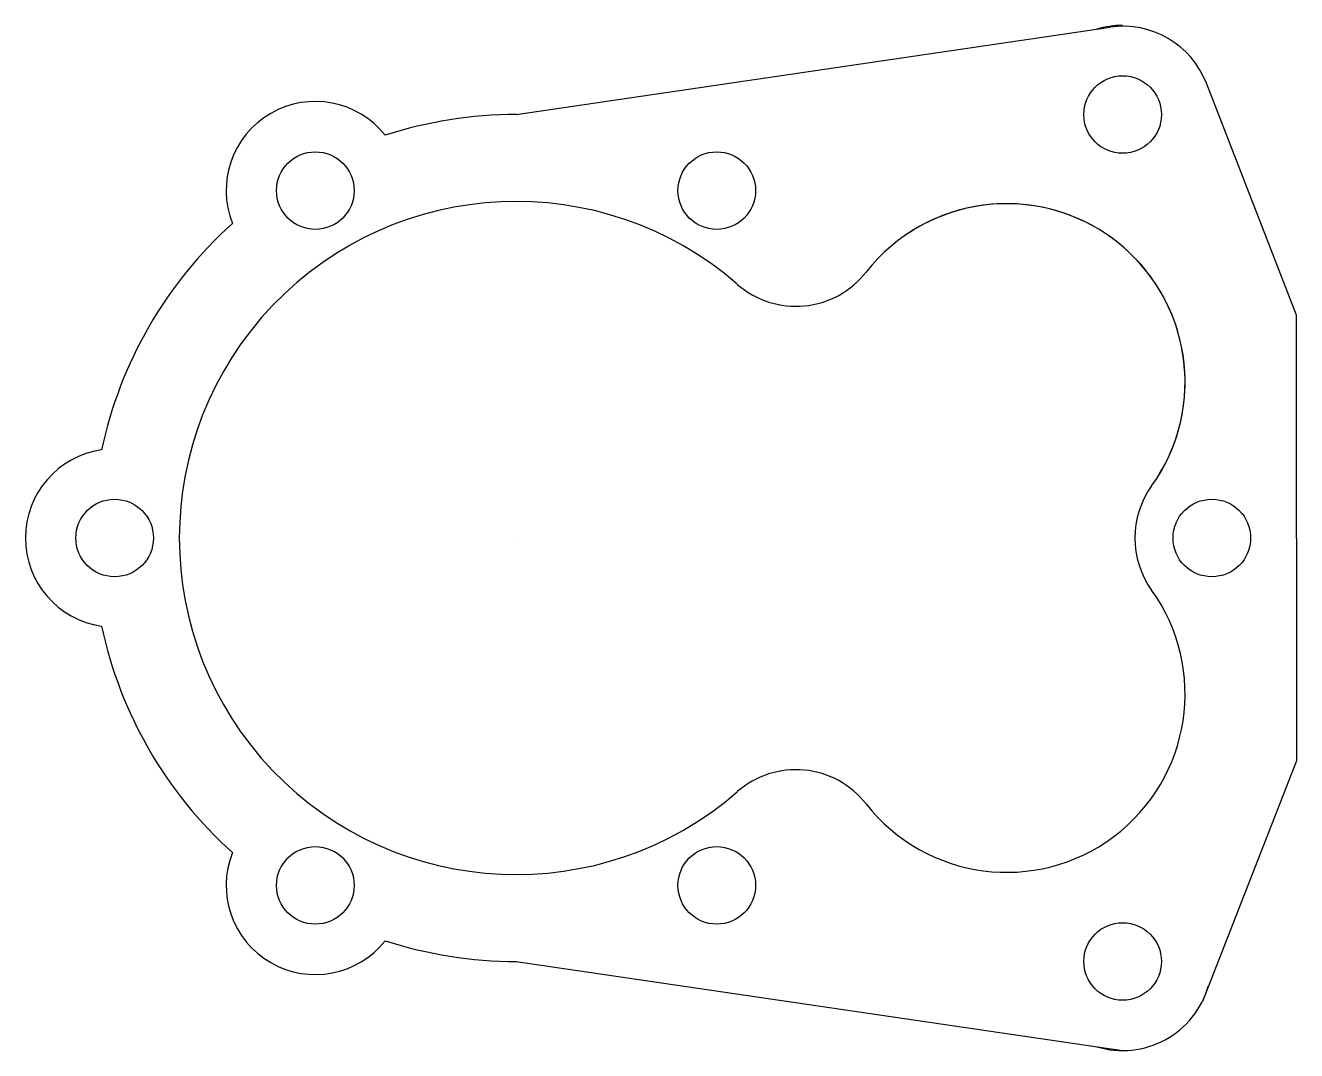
# Model space of a CAD drawing. Header units: inches. Extents: x 25.31 to 31.01, y 9.45 to 14.05.
import ezdxf

# ---------------------------------------------------------------- set-up
doc = ezdxf.new("R2010")
doc.units = ezdxf.units.IN
doc.header["$MEASUREMENT"] = 0

msp = doc.modelspace()

# ---------------------------------------------------------------- linework, layer by layer
for p, q in [((27.5067, 13.6476), (30.1712, 14.0394)), ((31.0067, 12.7476), (30.6022, 13.7886)), ((31.0067, 11.7476), (31.0067, 12.7476)), ((27.5067, 11.7476), (27.5067, 11.7476)), ((31.0067, 11.7476), (31.0067, 10.7476)), ((31.0067, 10.7476), (30.5843, 9.6684)), ((27.5067, 9.8476), (30.2267, 9.4476))]:
    msp.add_line(p, q)
for centre in [(30.2267, 13.6476), (26.6067, 13.3064), (28.4067, 13.3064), (25.7067, 11.7476), (30.6267, 11.7476), (26.6067, 10.1888), (28.4067, 10.1888), (30.2267, 9.8476)]:
    msp.add_circle(centre, 0.174)
for centre, radius, start, end in [((30.2267, 13.6476), 0.4, 90, 106.7318), ((30.2294, 13.6437), 0.4, 21.2325, 98.3659), ((26.6067, 13.3064), 0.4, 38.3855, 201.6145), ((27.5067, 11.7476), 1.9, 90, 107.9787), ((27.5067, 11.7476), 1.51, 48.9189, 311.0811), ((29.7067, 12.4476), 0.8, 324.3147, 141.9438), ((29.7067, 12.4476), 0.8, 324.3147, 141.9438), ((29.7067, 12.4476), 0.8, 324.3147, 123.1424), ((27.5067, 11.7476), 1.9, 132.0213, 167.9787), ((27.5067, 11.7476), 1.9, 132.0213, 167.9787), ((28.7618, 13.1873), 0.4, 228.9189, 321.9438), ((25.7067, 11.7476), 0.4, 98.3855, 261.6145), ((30.6814, 11.7476), 0.4, 144.3147, 215.6853), ((29.7067, 11.0476), 0.8, 218.0562, 35.6853), ((27.5067, 11.7476), 1.9, 192.0213, 227.9787), ((27.5067, 11.7476), 1.9, 192.0213, 227.9787), ((28.7618, 10.3079), 0.4, 38.0562, 131.0811), ((26.6067, 10.1888), 0.4, 158.3855, 321.6145), ((27.5067, 11.7476), 1.9, 252.0213, 270), ((30.2267, 9.8476), 0.4, 253.2682, 343.8734)]:
    msp.add_arc(centre, radius, start, end)

doc.saveas('drawing.dxf')
